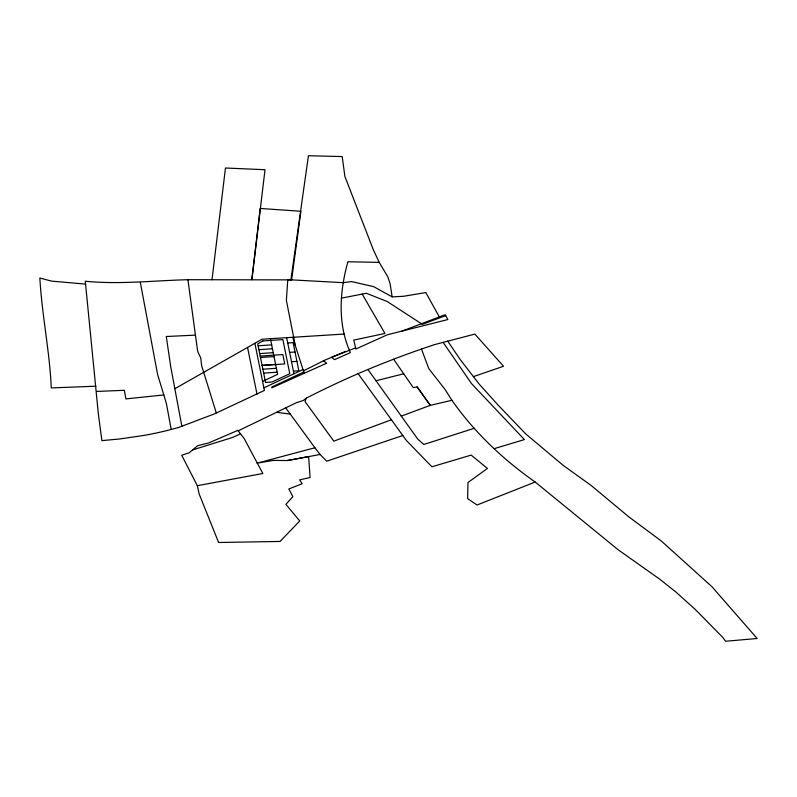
<?xml version="1.0" encoding="UTF-8"?>
<svg xmlns="http://www.w3.org/2000/svg" width="797" height="797" viewBox="0 0 797 797"><rect width="100%" height="100%" fill="white"/><g stroke="black" fill="none" stroke-linecap="round" stroke-linejoin="round"><path stroke-width="1.2" d="M439.346 316.937L425.837 292.569L403.661 296.265L392.154 296.873L390.122 283.732L387.77 276.748L379.223 262.382L347.89 261.755C339.731 291.005 337.41 323.253 349.963 351.686L350.311 352.623L334.601 359.646L331.512 357.345L355.621 347.871M212.022 279.697L225.461 168.008L265.022 169.721L251.852 279.677L260.191 208.455L300.897 211.275L291.612 279.877L187.923 279.707C153.781 280.584 119.43 284.639 85.279 281.231L98.3 413.394L101.867 440.621L119.67 438.978L144.008 435.411A240.833 139.047 0 0 0 167.579 430.41L178.528 427.511L214.363 413.912L264.415 390.44L254.881 343.278M290.895 279.837L308.429 155.734L342.212 156.571L344.892 176.486L373.265 249.6L379.223 262.382M473.418 376.622L503.525 366.261L474.863 334.092L434.674 344.583C390.62 359.138 347.651 376.901 306.377 398.111L304.982 401.499L333.813 441.149L391.606 419.7M192.585 449.926L197.666 445.702L208.605 442.963L237.835 430.38L244.061 438.31L262.851 473.508L197.337 485.692L181.726 455.286L189.178 452.776L192.585 449.926L232.316 437.553L240.564 433.857M174.842 388.707L262.024 339.223L344.294 334.043M303.428 370.864L324.558 360.284L345.649 351.377M238.183 430.828L296.653 402.595L303.159 400.572L306.377 398.111M303.796 372L271.717 387.113L271.857 387.83L326.67 363.193L323.492 360.812M262.592 381.384L277.615 374.341L270.412 338.715M263.897 387.85L302.999 369.539M447.685 341.066L460.576 360.045L479.296 384.234L498.394 405.414L525.93 434.096L563.031 465.239L591.125 485.453L628.664 516.735L661.261 540.964L711.95 586.702L757.15 638.487L725.539 641.266L722.759 637.371L694.835 609.047L675.766 591.902L659.547 579.05L618.253 549.84L535.186 482.036L477.044 505.009L467.6 498.593L468.008 482.494L487.435 468.447L471.137 455.097L431.914 466.793L406.47 440.602L357.913 373.414M402.077 331.064L445.184 314.725L447.854 319.547L387.372 334.76L355.89 349.006L353.758 340.11L384.951 333.445L362.197 294.093M445.692 315.652L422.36 324.339L387.262 301.555L366.381 293.276L341.594 298.108M401.289 416.114L430.28 405.354L451.929 400.293C474.394 432.442 503.216 459.55 535.186 482.036M402.844 435.501L326.68 461.204L320.105 454.479L314.905 447.765L285.754 407.915M474.374 428.228L423.745 444.497L417.678 439.017L367.955 369.489M493.931 448.731L524.396 439.585L471.505 383.586L443.042 342.272M314.905 447.765L256.993 463.177L273.441 460.417L287.408 460.527L308.638 456.601L310.083 477.552L299.612 479.864L302.193 483.739L288.833 488.979L292.848 496.641L285.884 504.362L299.742 520.969L280.066 541.442L218.617 542.488L199.15 493.981L197.337 485.692M403.7 373.793L376.005 380.757M417.13 386.884L430.27 405.354L417.13 386.884L413.294 387.641L393.688 359.327M287.408 460.527L320.105 454.479M171.196 429.493L166.493 404.029L163.823 394.953L125.896 398.908L124.382 390.301L96.517 391.437M287.727 342.999L293.137 342.63L298.815 370.744L293.406 371.103M258.128 345.788L271.657 344.872M258.915 349.684L272.444 348.777M259.712 353.589L273.232 352.682M289.62 352.364L295.029 352.005M260.211 356.1L282.845 354.565L284.738 363.94L262.113 365.464M260.499 357.494L274.019 356.588M291.513 361.738L296.922 361.37M262.074 365.305L275.603 364.388M262.871 369.21L276.39 368.294M263.658 373.116L277.177 372.199M216.296 412.926L201.651 365.793L200.764 357.992L197.696 351.497L195.434 335.138L166.284 336.513L170.797 367.108L181.865 426.246M95.989 386.186L51.267 387.93C49.653 351.069 41.902 314.835 39.85 278.014L51.456 281.102L85.767 284.121M276.629 412.348L290.287 414.111M392.154 296.873L373.683 286.661L351.467 281.57L343.079 282.656L287.767 279.667L286.372 300.359L295.318 345.629M451.929 400.293L445.095 389.514L428.826 368.682L421.474 349.076M292.658 337.37L304.195 373.245M163.833 394.953L157.657 374.739L140.322 282.327M286.661 337.729L293.954 373.773M247.548 347.432L257.003 394.186M187.923 279.707L195.434 335.138M262.89 340.937L257.74 343.856L265.54 382.45L272.056 382.002L289.769 373.703L282.875 339.592L262.89 340.937"/></g></svg>
